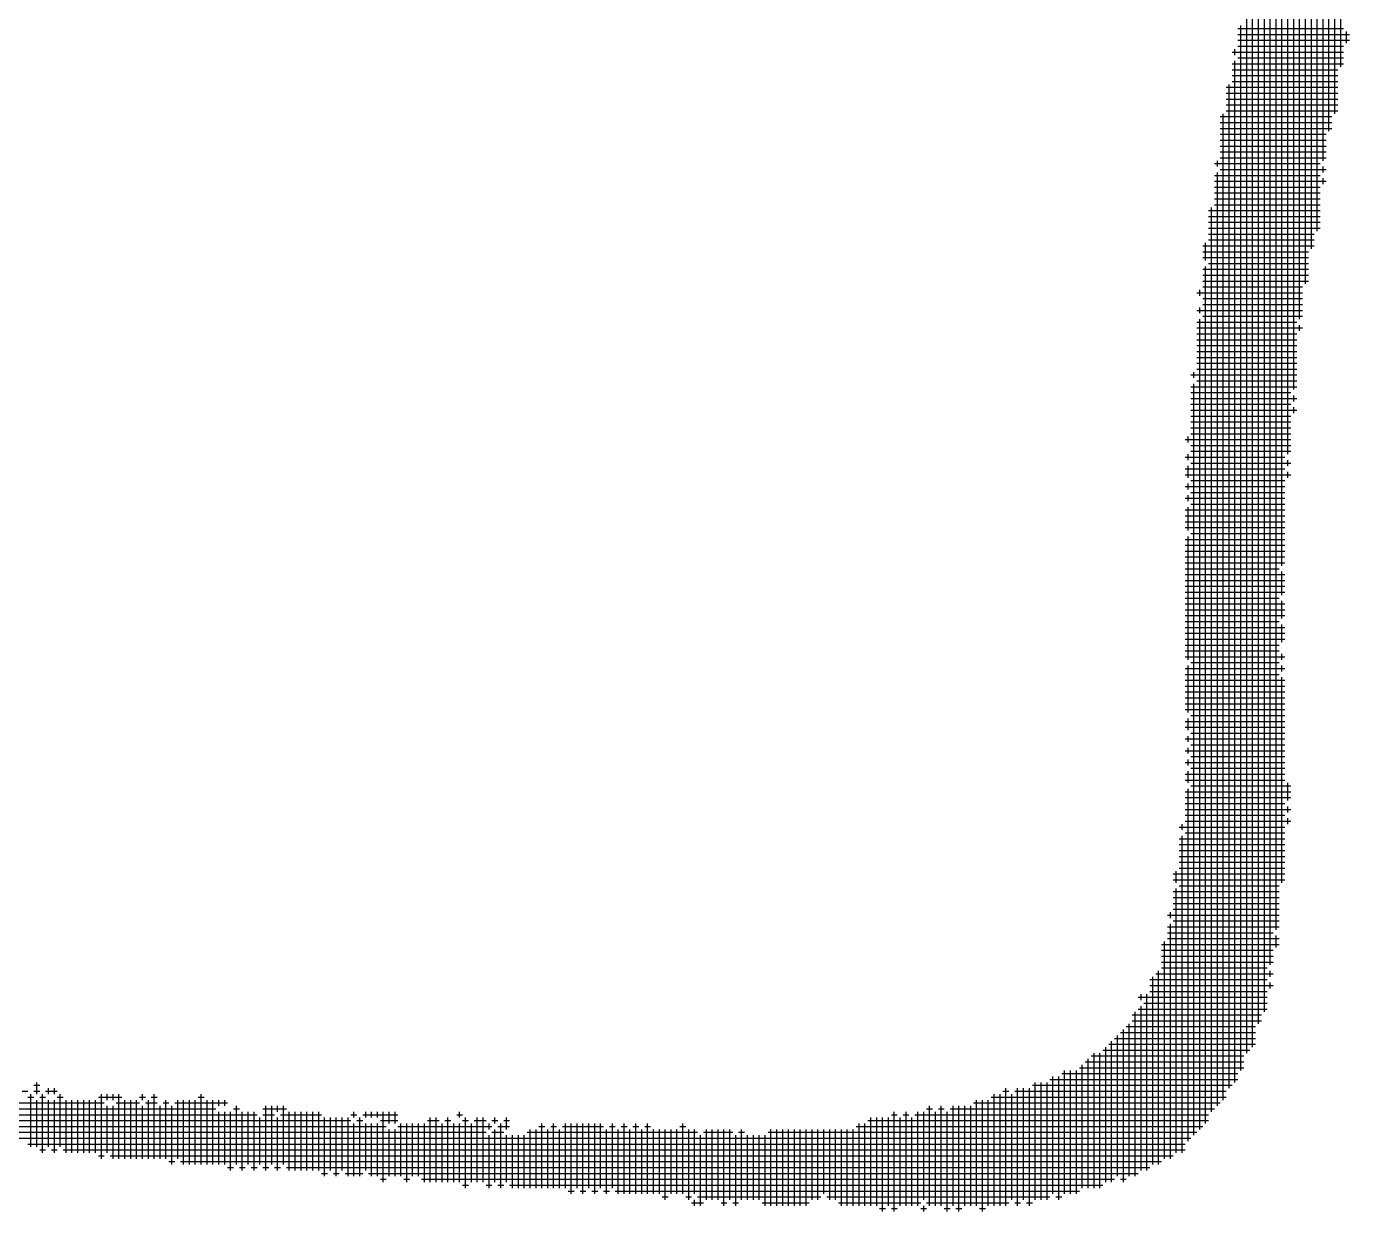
# Model space of a CAD drawing. Header units: feet. Extents: x 0 to 1079770, y 0 to 240000.
# Drawn here: x 957759 to 958611, y 12912 to 13675 of the extents above; entities that cross this region are included whole.
import ezdxf

# ---------------------------------------------------------------- set-up
doc = ezdxf.new("R2010")
doc.units = ezdxf.units.FT
doc.header["$LTSCALE"] = 2200
doc.header["$MEASUREMENT"] = 0
doc.layers.add('CX-MISC', color=2, linetype='CONTINUOUS')

msp = doc.modelspace()

# ---------------------------------------------------------------- linework, layer by layer
at = {"layer": 'CX-MISC'}
for p, q in [((958604.85, 13649.5, 9817.04), (958604.85, 14012.38, 9817.04)), ((958597.29, 13607.92, 9817.04), (958597.29, 13989.7, 9817.04)), ((958601.07, 13619.26, 9817.04), (958601.07, 13997.26, 9817.04)), ((958593.51, 13589.02, 9817.04), (958593.51, 13970.8, 9817.04)), ((958589.73, 13543.66, 9817.04), (958589.73, 13959.46, 9817.04)), ((958574.61, 13441.6, 9817.04), (958574.61, 13933, 9817.04)), ((958582.17, 13509.64, 9817.04), (958582.17, 13933, 9817.04)), ((958585.95, 13532.32, 9817.04), (958585.95, 13936.78, 9817.04)), ((958570.83, 13400.02, 9817.04), (958570.83, 13929.22, 9817.04)), ((958578.39, 13486.96, 9817.04), (958578.39, 13929.22, 9817.04)), ((958567.05, 13328.2, 9817.04), (958567.05, 13838.5, 9817.04)), ((958563.27, 13093.84, 9817.04), (958563.27, 13815.82, 9817.04)), ((958559.49, 13071.16, 9817.04), (958559.49, 13796.92, 9817.04)), ((958555.71, 13040.92, 9817.04), (958555.71, 13781.8, 9817.04)), ((958551.93, 13033.36, 9817.04), (958551.93, 13755.34, 9817.04)), ((958548.15, 13018.24, 9817.04), (958548.15, 13732.66, 9817.04)), ((958544.37, 13014.46, 9817.04), (958544.37, 13706.2, 9817.04)), ((958540.59, 13003.12, 9817.04), (958540.59, 13675.96, 9817.04)), ((958538.7, 13674.07, 9817.04), (958606.74, 13674.07, 9817.04)), ((958538.7, 13670.29, 9817.04), (958610.52, 13670.29, 9817.04)), ((958538.7, 13666.51, 9817.04), (958610.52, 13666.51, 9817.04)), ((958608.63, 13664.62, 9817.04), (958608.63, 13672.18, 9817.04)), ((958534.92, 13658.95, 9817.04), (958606.74, 13658.95, 9817.04)), ((958536.81, 13657.06, 9817.04), (958536.81, 13660.84, 9817.04)), ((958538.7, 13662.73, 9817.04), (958606.74, 13662.73, 9817.04)), ((958534.92, 13651.39, 9817.04), (958606.74, 13651.39, 9817.04)), ((958536.81, 12995.56, 9817.04), (958536.81, 13653.28, 9817.04)), ((958538.7, 13655.17, 9817.04), (958606.74, 13655.17, 9817.04)), ((958534.92, 13647.61, 9817.04), (958602.96, 13647.61, 9817.04)), ((958534.92, 13643.83, 9817.04), (958602.96, 13643.83, 9817.04)), ((958531.14, 13636.27, 9817.04), (958602.96, 13636.27, 9817.04)), ((958531.14, 13632.49, 9817.04), (958602.96, 13632.49, 9817.04)), ((958533.03, 12991.78, 9817.04), (958533.03, 13638.16, 9817.04)), ((958534.92, 13640.05, 9817.04), (958602.96, 13640.05, 9817.04)), ((958531.14, 13628.71, 9817.04), (958602.96, 13628.71, 9817.04)), ((958531.14, 13624.93, 9817.04), (958602.96, 13624.93, 9817.04)), ((958527.36, 13617.37, 9817.04), (958599.18, 13617.37, 9817.04)), ((958529.25, 12984.22, 9817.04), (958529.25, 13619.26, 9817.04)), ((958531.14, 13621.15, 9817.04), (958602.96, 13621.15, 9817.04)), ((958527.36, 13613.59, 9817.04), (958599.18, 13613.59, 9817.04)), ((958527.36, 13609.81, 9817.04), (958599.18, 13609.81, 9817.04)), ((958527.36, 13606.03, 9817.04), (958595.4, 13606.03, 9817.04)), ((958527.36, 13602.25, 9817.04), (958595.4, 13602.25, 9817.04)), ((958527.36, 13598.47, 9817.04), (958595.4, 13598.47, 9817.04)), ((958527.36, 13594.69, 9817.04), (958595.4, 13594.69, 9817.04)), ((958527.36, 13590.91, 9817.04), (958595.4, 13590.91, 9817.04)), ((958523.58, 13587.13, 9817.04), (958591.62, 13587.13, 9817.04)), ((958525.47, 13585.24, 9817.04), (958525.47, 13589.02, 9817.04)), ((958525.47, 12980.44, 9817.04), (958525.47, 13581.46, 9817.04)), ((958527.36, 13583.35, 9817.04), (958595.4, 13583.35, 9817.04)), ((958593.51, 13581.46, 9817.04), (958593.51, 13585.24, 9817.04)), ((958523.58, 13579.57, 9817.04), (958591.62, 13579.57, 9817.04)), ((958523.58, 13575.79, 9817.04), (958595.4, 13575.79, 9817.04)), ((958593.51, 13573.9, 9817.04), (958593.51, 13577.68, 9817.04)), ((958523.58, 13572.01, 9817.04), (958591.62, 13572.01, 9817.04)), ((958523.58, 13568.23, 9817.04), (958591.62, 13568.23, 9817.04)), ((958523.58, 13564.45, 9817.04), (958591.62, 13564.45, 9817.04)), ((958519.8, 13556.89, 9817.04), (958591.62, 13556.89, 9817.04)), ((958521.69, 12976.66, 9817.04), (958521.69, 13558.78, 9817.04)), ((958523.58, 13560.67, 9817.04), (958591.62, 13560.67, 9817.04)), ((958519.8, 13553.11, 9817.04), (958591.62, 13553.11, 9817.04)), ((958519.8, 13549.33, 9817.04), (958591.62, 13549.33, 9817.04)), ((958519.8, 13545.55, 9817.04), (958591.62, 13545.55, 9817.04)), ((958519.8, 13541.77, 9817.04), (958587.84, 13541.77, 9817.04)), ((958519.8, 13537.99, 9817.04), (958587.84, 13537.99, 9817.04)), ((958516.02, 13534.21, 9817.04), (958587.84, 13534.21, 9817.04)), ((958516.02, 13530.43, 9817.04), (958584.06, 13530.43, 9817.04)), ((958517.91, 13524.76, 9817.04), (958517.91, 13536.1, 9817.04)), ((958516.02, 13526.65, 9817.04), (958584.06, 13526.65, 9817.04)), ((958517.91, 12969.1, 9817.04), (958517.91, 13520.98, 9817.04)), ((958519.8, 13522.87, 9817.04), (958584.06, 13522.87, 9817.04)), ((958516.02, 13519.09, 9817.04), (958584.06, 13519.09, 9817.04)), ((958516.02, 13515.31, 9817.04), (958584.06, 13515.31, 9817.04)), ((958512.24, 13503.97, 9817.04), (958580.28, 13503.97, 9817.04)), ((958514.13, 13502.08, 9817.04), (958514.13, 13505.86, 9817.04)), ((958516.02, 13511.53, 9817.04), (958584.06, 13511.53, 9817.04)), ((958516.02, 13507.75, 9817.04), (958580.28, 13507.75, 9817.04)), ((958516.02, 13500.19, 9817.04), (958580.28, 13500.19, 9817.04)), ((958516.02, 13496.41, 9817.04), (958580.28, 13496.41, 9817.04)), ((958512.24, 13492.63, 9817.04), (958580.28, 13492.63, 9817.04)), ((958514.13, 13490.74, 9817.04), (958514.13, 13494.52, 9817.04)), ((958514.13, 12965.32, 9817.04), (958514.13, 13486.96, 9817.04)), ((958516.02, 13488.85, 9817.04), (958580.28, 13488.85, 9817.04)), ((958512.24, 13485.07, 9817.04), (958576.5, 13485.07, 9817.04)), ((958512.24, 13481.29, 9817.04), (958580.28, 13481.29, 9817.04)), ((958578.39, 13479.4, 9817.04), (958578.39, 13483.18, 9817.04)), ((958512.24, 13477.51, 9817.04), (958576.5, 13477.51, 9817.04)), ((958512.24, 13473.73, 9817.04), (958576.5, 13473.73, 9817.04)), ((958512.24, 13469.95, 9817.04), (958576.5, 13469.95, 9817.04)), ((958512.24, 13466.17, 9817.04), (958576.5, 13466.17, 9817.04)), ((958512.24, 13462.39, 9817.04), (958576.5, 13462.39, 9817.04)), ((958510.35, 13449.16, 9817.04), (958510.35, 13452.94, 9817.04)), ((958512.24, 13458.61, 9817.04), (958576.5, 13458.61, 9817.04)), ((958512.24, 13454.83, 9817.04), (958576.5, 13454.83, 9817.04)), ((958508.46, 13451.05, 9817.04), (958576.5, 13451.05, 9817.04)), ((958510.35, 12961.54, 9817.04), (958510.35, 13445.38, 9817.04)), ((958512.24, 13447.27, 9817.04), (958576.5, 13447.27, 9817.04)), ((958508.46, 13443.49, 9817.04), (958576.5, 13443.49, 9817.04)), ((958508.46, 13439.71, 9817.04), (958572.72, 13439.71, 9817.04)), ((958508.46, 13435.93, 9817.04), (958576.5, 13435.93, 9817.04)), ((958574.61, 13434.04, 9817.04), (958574.61, 13437.82, 9817.04)), ((958508.46, 13432.15, 9817.04), (958572.72, 13432.15, 9817.04)), ((958508.46, 13428.37, 9817.04), (958576.5, 13428.37, 9817.04)), ((958574.61, 13426.48, 9817.04), (958574.61, 13430.26, 9817.04)), ((958508.46, 13424.59, 9817.04), (958572.72, 13424.59, 9817.04)), ((958508.46, 13420.81, 9817.04), (958572.72, 13420.81, 9817.04)), ((958506.57, 13407.58, 9817.04), (958506.57, 13411.36, 9817.04)), ((958508.46, 13417.03, 9817.04), (958572.72, 13417.03, 9817.04)), ((958508.46, 13413.25, 9817.04), (958572.72, 13413.25, 9817.04)), ((958504.68, 13409.47, 9817.04), (958572.72, 13409.47, 9817.04)), ((958508.46, 13405.69, 9817.04), (958572.72, 13405.69, 9817.04)), ((958508.46, 13401.91, 9817.04), (958572.72, 13401.91, 9817.04)), ((958504.68, 13398.13, 9817.04), (958568.94, 13398.13, 9817.04)), ((958506.57, 13396.24, 9817.04), (958506.57, 13400.02, 9817.04)), ((958508.46, 13394.35, 9817.04), (958572.72, 13394.35, 9817.04)), ((958570.83, 13392.46, 9817.04), (958570.83, 13396.24, 9817.04)), ((958504.68, 13390.57, 9817.04), (958568.94, 13390.57, 9817.04)), ((958504.68, 13386.79, 9817.04), (958572.72, 13386.79, 9817.04)), ((958506.57, 13384.9, 9817.04), (958506.57, 13392.46, 9817.04)), ((958570.83, 13384.9, 9817.04), (958570.83, 13388.68, 9817.04)), ((958504.68, 13379.23, 9817.04), (958568.94, 13379.23, 9817.04)), ((958506.57, 13377.34, 9817.04), (958506.57, 13381.12, 9817.04)), ((958508.46, 13383.01, 9817.04), (958568.94, 13383.01, 9817.04)), ((958504.68, 13371.67, 9817.04), (958568.94, 13371.67, 9817.04)), ((958506.57, 13369.78, 9817.04), (958506.57, 13373.56, 9817.04)), ((958508.46, 13375.45, 9817.04), (958568.94, 13375.45, 9817.04)), ((958508.46, 13367.89, 9817.04), (958568.94, 13367.89, 9817.04)), ((958504.68, 13364.11, 9817.04), (958568.94, 13364.11, 9817.04)), ((958504.68, 13360.33, 9817.04), (958568.94, 13360.33, 9817.04)), ((958506.57, 13350.88, 9817.04), (958506.57, 13366, 9817.04)), ((958504.68, 13356.55, 9817.04), (958568.94, 13356.55, 9817.04)), ((958504.68, 13352.77, 9817.04), (958568.94, 13352.77, 9817.04)), ((958504.68, 13345.21, 9817.04), (958568.94, 13345.21, 9817.04)), ((958506.57, 13267.72, 9817.04), (958506.57, 13347.1, 9817.04)), ((958508.46, 13348.99, 9817.04), (958568.94, 13348.99, 9817.04)), ((958504.68, 13341.43, 9817.04), (958568.94, 13341.43, 9817.04)), ((958504.68, 13337.65, 9817.04), (958568.94, 13337.65, 9817.04)), ((958504.68, 13333.87, 9817.04), (958568.94, 13333.87, 9817.04)), ((958504.68, 13330.09, 9817.04), (958568.94, 13330.09, 9817.04)), ((958504.68, 13326.31, 9817.04), (958565.16, 13326.31, 9817.04)), ((958504.68, 13322.53, 9817.04), (958568.94, 13322.53, 9817.04)), ((958504.68, 13318.75, 9817.04), (958568.94, 13318.75, 9817.04)), ((958567.05, 13309.3, 9817.04), (958567.05, 13324.42, 9817.04)), ((958504.68, 13314.97, 9817.04), (958568.94, 13314.97, 9817.04)), ((958504.68, 13311.19, 9817.04), (958568.94, 13311.19, 9817.04)), ((958504.68, 13307.41, 9817.04), (958565.16, 13307.41, 9817.04)), ((958504.68, 13303.63, 9817.04), (958568.94, 13303.63, 9817.04)), ((958504.68, 13299.85, 9817.04), (958568.94, 13299.85, 9817.04)), ((958567.05, 13294.18, 9817.04), (958567.05, 13305.52, 9817.04)), ((958504.68, 13296.07, 9817.04), (958568.94, 13296.07, 9817.04)), ((958504.68, 13292.29, 9817.04), (958565.16, 13292.29, 9817.04)), ((958504.68, 13288.51, 9817.04), (958568.94, 13288.51, 9817.04)), ((958504.68, 13284.73, 9817.04), (958568.94, 13284.73, 9817.04)), ((958567.05, 13279.06, 9817.04), (958567.05, 13290.4, 9817.04)), ((958504.68, 13280.95, 9817.04), (958568.94, 13280.95, 9817.04)), ((958504.68, 13277.17, 9817.04), (958565.16, 13277.17, 9817.04)), ((958504.68, 13273.39, 9817.04), (958565.16, 13273.39, 9817.04)), ((958504.68, 13269.61, 9817.04), (958568.94, 13269.61, 9817.04)), ((958508.46, 13265.83, 9817.04), (958565.16, 13265.83, 9817.04)), ((958567.05, 13267.72, 9817.04), (958567.05, 13271.5, 9817.04)), ((958504.68, 13262.05, 9817.04), (958568.94, 13262.05, 9817.04)), ((958504.68, 13258.27, 9817.04), (958565.16, 13258.27, 9817.04)), ((958506.57, 13233.7, 9817.04), (958506.57, 13263.94, 9817.04)), ((958567.05, 13260.16, 9817.04), (958567.05, 13263.94, 9817.04)), ((958504.68, 13254.49, 9817.04), (958568.94, 13254.49, 9817.04)), ((958504.68, 13250.71, 9817.04), (958568.94, 13250.71, 9817.04)), ((958567.05, 13124.08, 9817.04), (958567.05, 13256.38, 9817.04)), ((958504.68, 13246.93, 9817.04), (958568.94, 13246.93, 9817.04)), ((958504.68, 13243.15, 9817.04), (958568.94, 13243.15, 9817.04)), ((958504.68, 13239.37, 9817.04), (958568.94, 13239.37, 9817.04)), ((958504.68, 13235.59, 9817.04), (958568.94, 13235.59, 9817.04)), ((958508.46, 13231.81, 9817.04), (958568.94, 13231.81, 9817.04)), ((958504.68, 13228.03, 9817.04), (958568.94, 13228.03, 9817.04)), ((958504.68, 13224.25, 9817.04), (958568.94, 13224.25, 9817.04)), ((958506.57, 13222.36, 9817.04), (958506.57, 13229.92, 9817.04)), ((958504.68, 13216.69, 9817.04), (958568.94, 13216.69, 9817.04)), ((958506.57, 13214.8, 9817.04), (958506.57, 13218.58, 9817.04)), ((958508.46, 13220.47, 9817.04), (958568.94, 13220.47, 9817.04)), ((958504.68, 13209.13, 9817.04), (958568.94, 13209.13, 9817.04)), ((958506.57, 13207.24, 9817.04), (958506.57, 13211.02, 9817.04)), ((958508.46, 13212.91, 9817.04), (958568.94, 13212.91, 9817.04)), ((958504.68, 13201.57, 9817.04), (958568.94, 13201.57, 9817.04)), ((958506.57, 13199.68, 9817.04), (958506.57, 13203.46, 9817.04)), ((958508.46, 13205.35, 9817.04), (958568.94, 13205.35, 9817.04)), ((958508.46, 13197.79, 9817.04), (958568.94, 13197.79, 9817.04)), ((958504.68, 13194.01, 9817.04), (958568.94, 13194.01, 9817.04)), ((958504.68, 13190.23, 9817.04), (958568.94, 13190.23, 9817.04)), ((958506.57, 13188.34, 9817.04), (958506.57, 13195.9, 9817.04)), ((958504.68, 13182.67, 9817.04), (958572.72, 13182.67, 9817.04)), ((958506.57, 12957.76, 9817.04), (958506.57, 13184.56, 9817.04)), ((958508.46, 13186.45, 9817.04), (958572.72, 13186.45, 9817.04)), ((958570.83, 13177, 9817.04), (958570.83, 13188.34, 9817.04)), ((958504.68, 13178.89, 9817.04), (958572.72, 13178.89, 9817.04)), ((958504.68, 13175.11, 9817.04), (958568.94, 13175.11, 9817.04)), ((958570.83, 13169.44, 9817.04), (958570.83, 13173.22, 9817.04)), ((958504.68, 13171.33, 9817.04), (958572.72, 13171.33, 9817.04)), ((958504.68, 13167.55, 9817.04), (958568.94, 13167.55, 9817.04)), ((958504.68, 13163.77, 9817.04), (958572.72, 13163.77, 9817.04)), ((958570.83, 13161.88, 9817.04), (958570.83, 13165.66, 9817.04)), ((958500.9, 13159.99, 9817.04), (958568.94, 13159.99, 9817.04)), ((958502.79, 13158.1, 9817.04), (958502.79, 13161.88, 9817.04)), ((958504.68, 13156.21, 9817.04), (958568.94, 13156.21, 9817.04)), ((958500.9, 13152.43, 9817.04), (958568.94, 13152.43, 9817.04)), ((958500.9, 13148.65, 9817.04), (958568.94, 13148.65, 9817.04)), ((958502.79, 12950.2, 9817.04), (958502.79, 13154.32, 9817.04)), ((958500.9, 13144.87, 9817.04), (958568.94, 13144.87, 9817.04)), ((958500.9, 13141.09, 9817.04), (958568.94, 13141.09, 9817.04)), ((958497.12, 13129.75, 9817.04), (958568.94, 13129.75, 9817.04)), ((958499.01, 13124.08, 9817.04), (958499.01, 13131.64, 9817.04)), ((958500.9, 13137.31, 9817.04), (958568.94, 13137.31, 9817.04)), ((958500.9, 13133.53, 9817.04), (958568.94, 13133.53, 9817.04)), ((958497.12, 13125.97, 9817.04), (958568.94, 13125.97, 9817.04)), ((958500.9, 13122.19, 9817.04), (958565.16, 13122.19, 9817.04)), ((958497.12, 13118.41, 9817.04), (958565.16, 13118.41, 9817.04)), ((958497.12, 13114.63, 9817.04), (958565.16, 13114.63, 9817.04)), ((958499.01, 12950.2, 9817.04), (958499.01, 13120.3, 9817.04)), ((958495.23, 13101.4, 9817.04), (958495.23, 13105.18, 9817.04)), ((958497.12, 13110.85, 9817.04), (958565.16, 13110.85, 9817.04)), ((958497.12, 13107.07, 9817.04), (958565.16, 13107.07, 9817.04)), ((958493.34, 13103.29, 9817.04), (958565.16, 13103.29, 9817.04)), ((958493.34, 13095.73, 9817.04), (958565.16, 13095.73, 9817.04)), ((958495.23, 12946.42, 9817.04), (958495.23, 13097.62, 9817.04)), ((958497.12, 13099.51, 9817.04), (958565.16, 13099.51, 9817.04)), ((958493.34, 13091.95, 9817.04), (958561.38, 13091.95, 9817.04)), ((958493.34, 13088.17, 9817.04), (958565.16, 13088.17, 9817.04)), ((958563.27, 13082.5, 9817.04), (958563.27, 13090.06, 9817.04)), ((958489.56, 13084.39, 9817.04), (958565.16, 13084.39, 9817.04)), ((958489.56, 13080.61, 9817.04), (958561.38, 13080.61, 9817.04)), ((958491.45, 12946.42, 9817.04), (958491.45, 13086.28, 9817.04)), ((958489.56, 13076.83, 9817.04), (958561.38, 13076.83, 9817.04)), ((958489.56, 13073.05, 9817.04), (958561.38, 13073.05, 9817.04)), ((958482, 13061.71, 9817.04), (958557.6, 13061.71, 9817.04)), ((958483.89, 12942.64, 9817.04), (958483.89, 13063.6, 9817.04)), ((958485.78, 13065.49, 9817.04), (958561.38, 13065.49, 9817.04)), ((958487.67, 12942.64, 9817.04), (958487.67, 13067.38, 9817.04)), ((958489.56, 13069.27, 9817.04), (958557.6, 13069.27, 9817.04)), ((958559.49, 13063.6, 9817.04), (958559.49, 13067.38, 9817.04)), ((958482, 13057.93, 9817.04), (958561.38, 13057.93, 9817.04)), ((958482, 13054.15, 9817.04), (958557.6, 13054.15, 9817.04)), ((958559.49, 13056.04, 9817.04), (958559.49, 13059.82, 9817.04)), ((958474.44, 13050.37, 9817.04), (958557.6, 13050.37, 9817.04)), ((958476.33, 13048.48, 9817.04), (958476.33, 13052.26, 9817.04)), ((958476.33, 12938.86, 9817.04), (958476.33, 13044.7, 9817.04)), ((958478.22, 13046.59, 9817.04), (958557.6, 13046.59, 9817.04)), ((958480.11, 12938.86, 9817.04), (958480.11, 13052.26, 9817.04)), ((958470.66, 13039.03, 9817.04), (958553.82, 13039.03, 9817.04)), ((958472.55, 12935.08, 9817.04), (958472.55, 13040.92, 9817.04)), ((958474.44, 13042.81, 9817.04), (958557.6, 13042.81, 9817.04)), ((958463.1, 13027.69, 9817.04), (958550.04, 13027.69, 9817.04)), ((958464.99, 12931.3, 9817.04), (958464.99, 13029.58, 9817.04)), ((958466.88, 13031.47, 9817.04), (958550.04, 13031.47, 9817.04)), ((958468.77, 12935.08, 9817.04), (958468.77, 13033.36, 9817.04)), ((958470.66, 13035.25, 9817.04), (958553.82, 13035.25, 9817.04)), ((958455.54, 13020.13, 9817.04), (958550.04, 13020.13, 9817.04)), ((958457.43, 12931.3, 9817.04), (958457.43, 13022.02, 9817.04)), ((958459.32, 13023.91, 9817.04), (958550.04, 13023.91, 9817.04)), ((958461.21, 12935.08, 9817.04), (958461.21, 13025.8, 9817.04)), ((958442.31, 12927.52, 9817.04), (958442.31, 13010.68, 9817.04)), ((958444.2, 13012.57, 9817.04), (958542.48, 13012.57, 9817.04)), ((958446.09, 12927.52, 9817.04), (958446.09, 13014.46, 9817.04)), ((958449.87, 12927.52, 9817.04), (958449.87, 13014.46, 9817.04)), ((958451.76, 13016.35, 9817.04), (958546.26, 13016.35, 9817.04)), ((958453.65, 12931.3, 9817.04), (958453.65, 13018.24, 9817.04)), ((958427.19, 12923.74, 9817.04), (958427.19, 13003.12, 9817.04)), ((958430.97, 12923.74, 9817.04), (958430.97, 13003.12, 9817.04)), ((958434.75, 12923.74, 9817.04), (958434.75, 13003.12, 9817.04)), ((958436.64, 13005.01, 9817.04), (958542.48, 13005.01, 9817.04)), ((958438.53, 12927.52, 9817.04), (958438.53, 13006.9, 9817.04)), ((958440.42, 13008.79, 9817.04), (958542.48, 13008.79, 9817.04)), ((957763.8, 12993.67, 9817.04), (957767.58, 12993.67, 9817.04)), ((957765.69, 12988, 9817.04), (957765.69, 12995.56, 9817.04)), ((958406.4, 12993.67, 9817.04), (958534.92, 12993.67, 9817.04)), ((958408.29, 12919.96, 9817.04), (958408.29, 12995.56, 9817.04)), ((958412.07, 12919.96, 9817.04), (958412.07, 12995.56, 9817.04)), ((958415.85, 12919.96, 9817.04), (958415.85, 12995.56, 9817.04)), ((958417.74, 12997.45, 9817.04), (958538.7, 12997.45, 9817.04)), ((958419.63, 12923.74, 9817.04), (958419.63, 12999.34, 9817.04)), ((958423.41, 12919.96, 9817.04), (958423.41, 12999.34, 9817.04)), ((958425.3, 13001.23, 9817.04), (958538.7, 13001.23, 9817.04)), ((957756.24, 12989.89, 9817.04), (957760.02, 12989.89, 9817.04)), ((957760.02, 12986.11, 9817.04), (957763.8, 12986.11, 9817.04)), ((957761.91, 12953.98, 9817.04), (957761.91, 12988, 9817.04)), ((957763.8, 12989.89, 9817.04), (957767.58, 12989.89, 9817.04)), ((957767.58, 12986.11, 9817.04), (957771.36, 12986.11, 9817.04)), ((957769.47, 12950.2, 9817.04), (957769.47, 12988, 9817.04)), ((957771.36, 12989.89, 9817.04), (957778.92, 12989.89, 9817.04)), ((957773.25, 12988, 9817.04), (957773.25, 12991.78, 9817.04)), ((957777.03, 12988, 9817.04), (957777.03, 12991.78, 9817.04)), ((957778.92, 12986.11, 9817.04), (957782.7, 12986.11, 9817.04)), ((957780.81, 12953.98, 9817.04), (957780.81, 12988, 9817.04)), ((957805.38, 12986.11, 9817.04), (957820.5, 12986.11, 9817.04)), ((957807.27, 12946.42, 9817.04), (957807.27, 12988, 9817.04)), ((957811.05, 12984.22, 9817.04), (957811.05, 12988, 9817.04)), ((957814.83, 12984.22, 9817.04), (957814.83, 12988, 9817.04)), ((957818.61, 12946.42, 9817.04), (957818.61, 12988, 9817.04)), ((957831.84, 12986.11, 9817.04), (957835.62, 12986.11, 9817.04)), ((957833.73, 12984.22, 9817.04), (957833.73, 12988, 9817.04)), ((957839.4, 12986.11, 9817.04), (957843.18, 12986.11, 9817.04)), ((957841.29, 12946.42, 9817.04), (957841.29, 12988, 9817.04)), ((957869.64, 12986.11, 9817.04), (957873.42, 12986.11, 9817.04)), ((957871.53, 12942.64, 9817.04), (957871.53, 12988, 9817.04)), ((958379.94, 12986.11, 9817.04), (958531.14, 12986.11, 9817.04)), ((958381.83, 12916.18, 9817.04), (958381.83, 12988, 9817.04)), ((958385.61, 12916.18, 9817.04), (958385.61, 12988, 9817.04)), ((958387.5, 12989.89, 9817.04), (958391.28, 12989.89, 9817.04)), ((958389.39, 12916.18, 9817.04), (958389.39, 12991.78, 9817.04)), ((958393.17, 12919.96, 9817.04), (958393.17, 12988, 9817.04)), ((958395.06, 12989.89, 9817.04), (958531.14, 12989.89, 9817.04)), ((958396.95, 12916.18, 9817.04), (958396.95, 12991.78, 9817.04)), ((958400.73, 12919.96, 9817.04), (958400.73, 12991.78, 9817.04)), ((958404.51, 12916.18, 9817.04), (958404.51, 12991.78, 9817.04)), ((957495.42, 12982.33, 9817.04), (957809.16, 12982.33, 9817.04)), ((957563.46, 12978.55, 9817.04), (957880.98, 12978.55, 9817.04)), ((957765.69, 12953.98, 9817.04), (957765.69, 12984.22, 9817.04)), ((957773.25, 12953.98, 9817.04), (957773.25, 12984.22, 9817.04)), ((957777.03, 12950.2, 9817.04), (957777.03, 12984.22, 9817.04)), ((957784.59, 12950.2, 9817.04), (957784.59, 12984.22, 9817.04)), ((957788.37, 12950.2, 9817.04), (957788.37, 12984.22, 9817.04)), ((957792.15, 12950.2, 9817.04), (957792.15, 12984.22, 9817.04)), ((957795.93, 12950.2, 9817.04), (957795.93, 12984.22, 9817.04)), ((957799.71, 12950.2, 9817.04), (957799.71, 12984.22, 9817.04)), ((957803.49, 12950.2, 9817.04), (957803.49, 12984.22, 9817.04)), ((957811.05, 12950.2, 9817.04), (957811.05, 12980.44, 9817.04)), ((957814.83, 12946.42, 9817.04), (957814.83, 12980.44, 9817.04)), ((957816.72, 12982.33, 9817.04), (957831.84, 12982.33, 9817.04)), ((957822.39, 12946.42, 9817.04), (957822.39, 12984.22, 9817.04)), ((957826.17, 12946.42, 9817.04), (957826.17, 12984.22, 9817.04)), ((957829.95, 12946.42, 9817.04), (957829.95, 12984.22, 9817.04)), ((957833.73, 12946.42, 9817.04), (957833.73, 12980.44, 9817.04)), ((957835.62, 12982.33, 9817.04), (957843.18, 12982.33, 9817.04)), ((957837.51, 12946.42, 9817.04), (957837.51, 12984.22, 9817.04)), ((957845.07, 12946.42, 9817.04), (957845.07, 12980.44, 9817.04)), ((957846.96, 12982.33, 9817.04), (957850.74, 12982.33, 9817.04)), ((957848.85, 12946.42, 9817.04), (957848.85, 12984.22, 9817.04)), ((957852.63, 12942.64, 9817.04), (957852.63, 12980.44, 9817.04)), ((957854.52, 12982.33, 9817.04), (957888.54, 12982.33, 9817.04)), ((957856.41, 12946.42, 9817.04), (957856.41, 12984.22, 9817.04)), ((957860.19, 12942.64, 9817.04), (957860.19, 12984.22, 9817.04)), ((957863.97, 12942.64, 9817.04), (957863.97, 12984.22, 9817.04)), ((957867.75, 12942.64, 9817.04), (957867.75, 12984.22, 9817.04)), ((957875.31, 12942.64, 9817.04), (957875.31, 12984.22, 9817.04)), ((957879.09, 12942.64, 9817.04), (957879.09, 12984.22, 9817.04)), ((957882.87, 12980.44, 9817.04), (957882.87, 12984.22, 9817.04)), ((957882.87, 12942.64, 9817.04), (957882.87, 12976.66, 9817.04)), ((957886.65, 12980.44, 9817.04), (957886.65, 12984.22, 9817.04)), ((957886.65, 12942.64, 9817.04), (957886.65, 12976.66, 9817.04)), ((957890.43, 12938.86, 9817.04), (957890.43, 12976.66, 9817.04)), ((957892.32, 12978.55, 9817.04), (957896.1, 12978.55, 9817.04)), ((957894.21, 12942.64, 9817.04), (957894.21, 12980.44, 9817.04)), ((957897.99, 12938.86, 9817.04), (957897.99, 12976.66, 9817.04)), ((957901.77, 12942.64, 9817.04), (957901.77, 12976.66, 9817.04)), ((957905.55, 12938.86, 9817.04), (957905.55, 12976.66, 9817.04)), ((957911.22, 12978.55, 9817.04), (957926.34, 12978.55, 9817.04)), ((957913.11, 12938.86, 9817.04), (957913.11, 12980.44, 9817.04)), ((957916.89, 12942.64, 9817.04), (957916.89, 12980.44, 9817.04)), ((957920.67, 12976.66, 9817.04), (957920.67, 12980.44, 9817.04)), ((957924.45, 12942.64, 9817.04), (957924.45, 12980.44, 9817.04)), ((957928.23, 12938.86, 9817.04), (957928.23, 12976.66, 9817.04)), ((957932.01, 12938.86, 9817.04), (957932.01, 12976.66, 9817.04)), ((957935.79, 12938.86, 9817.04), (957935.79, 12976.66, 9817.04)), ((957939.57, 12938.86, 9817.04), (957939.57, 12976.66, 9817.04)), ((957943.35, 12938.86, 9817.04), (957943.35, 12976.66, 9817.04)), ((957947.13, 12938.86, 9817.04), (957947.13, 12976.66, 9817.04)), ((957969.81, 12972.88, 9817.04), (957969.81, 12976.66, 9817.04)), ((957977.37, 12972.88, 9817.04), (957977.37, 12976.66, 9817.04)), ((957981.15, 12972.88, 9817.04), (957981.15, 12976.66, 9817.04)), ((957984.93, 12972.88, 9817.04), (957984.93, 12976.66, 9817.04)), ((957988.71, 12931.3, 9817.04), (957988.71, 12976.66, 9817.04)), ((957992.49, 12969.1, 9817.04), (957992.49, 12976.66, 9817.04)), ((957996.27, 12969.1, 9817.04), (957996.27, 12976.66, 9817.04)), ((958037.85, 12972.88, 9817.04), (958037.85, 12976.66, 9817.04)), ((958317.57, 12912.4, 9817.04), (958317.57, 12976.66, 9817.04)), ((958325.13, 12916.18, 9817.04), (958325.13, 12976.66, 9817.04)), ((958332.69, 12916.18, 9817.04), (958332.69, 12976.66, 9817.04)), ((958336.47, 12919.96, 9817.04), (958336.47, 12976.66, 9817.04)), ((958338.36, 12978.55, 9817.04), (958342.14, 12978.55, 9817.04)), ((958340.25, 12916.18, 9817.04), (958340.25, 12980.44, 9817.04)), ((958344.03, 12916.18, 9817.04), (958344.03, 12976.66, 9817.04)), ((958345.92, 12978.55, 9817.04), (958349.7, 12978.55, 9817.04)), ((958347.81, 12916.18, 9817.04), (958347.81, 12980.44, 9817.04)), ((958351.59, 12912.4, 9817.04), (958351.59, 12976.66, 9817.04)), ((958353.48, 12978.55, 9817.04), (958523.58, 12978.55, 9817.04)), ((958355.37, 12916.18, 9817.04), (958355.37, 12980.44, 9817.04)), ((958359.15, 12912.4, 9817.04), (958359.15, 12980.44, 9817.04)), ((958362.93, 12916.18, 9817.04), (958362.93, 12980.44, 9817.04)), ((958366.71, 12916.18, 9817.04), (958366.71, 12980.44, 9817.04)), ((958368.6, 12982.33, 9817.04), (958527.36, 12982.33, 9817.04)), ((958370.49, 12916.18, 9817.04), (958370.49, 12984.22, 9817.04)), ((958374.27, 12912.4, 9817.04), (958374.27, 12984.22, 9817.04)), ((958378.05, 12916.18, 9817.04), (958378.05, 12984.22, 9817.04)), ((957563.46, 12974.77, 9817.04), (957907.44, 12974.77, 9817.04)), ((957631.5, 12970.99, 9817.04), (957967.92, 12970.99, 9817.04)), ((957909.33, 12942.64, 9817.04), (957909.33, 12972.88, 9817.04)), ((957911.22, 12974.77, 9817.04), (957918.78, 12974.77, 9817.04)), ((957920.67, 12938.86, 9817.04), (957920.67, 12972.88, 9817.04)), ((957922.56, 12974.77, 9817.04), (957949.02, 12974.77, 9817.04)), ((957950.91, 12935.08, 9817.04), (957950.91, 12972.88, 9817.04)), ((957954.69, 12938.86, 9817.04), (957954.69, 12972.88, 9817.04)), ((957958.47, 12935.08, 9817.04), (957958.47, 12972.88, 9817.04)), ((957962.25, 12938.86, 9817.04), (957962.25, 12972.88, 9817.04)), ((957966.03, 12935.08, 9817.04), (957966.03, 12972.88, 9817.04)), ((957967.92, 12974.77, 9817.04), (957971.7, 12974.77, 9817.04)), ((957969.81, 12935.08, 9817.04), (957969.81, 12969.1, 9817.04)), ((957971.7, 12970.99, 9817.04), (957975.48, 12970.99, 9817.04)), ((957973.59, 12935.08, 9817.04), (957973.59, 12972.88, 9817.04)), ((957975.48, 12974.77, 9817.04), (957998.16, 12974.77, 9817.04)), ((957977.37, 12938.86, 9817.04), (957977.37, 12969.1, 9817.04)), ((957981.15, 12935.08, 9817.04), (957981.15, 12969.1, 9817.04)), ((957984.93, 12935.08, 9817.04), (957984.93, 12969.1, 9817.04)), ((957986.82, 12970.99, 9817.04), (957998.16, 12970.99, 9817.04)), ((958000.05, 12935.08, 9817.04), (958000.05, 12969.1, 9817.04)), ((958003.83, 12931.3, 9817.04), (958003.83, 12969.1, 9817.04)), ((958007.61, 12935.08, 9817.04), (958007.61, 12969.1, 9817.04)), ((958011.39, 12935.08, 9817.04), (958011.39, 12969.1, 9817.04)), ((958015.17, 12931.3, 9817.04), (958015.17, 12969.1, 9817.04)), ((958017.06, 12970.99, 9817.04), (958024.62, 12970.99, 9817.04)), ((958018.95, 12931.3, 9817.04), (958018.95, 12972.88, 9817.04)), ((958022.73, 12931.3, 9817.04), (958022.73, 12972.88, 9817.04)), ((958026.51, 12931.3, 9817.04), (958026.51, 12969.1, 9817.04)), ((958028.4, 12970.99, 9817.04), (958032.18, 12970.99, 9817.04)), ((958030.29, 12931.3, 9817.04), (958030.29, 12972.88, 9817.04)), ((958034.07, 12931.3, 9817.04), (958034.07, 12969.1, 9817.04)), ((958035.96, 12974.77, 9817.04), (958039.74, 12974.77, 9817.04)), ((958037.85, 12931.3, 9817.04), (958037.85, 12969.1, 9817.04)), ((958039.74, 12970.99, 9817.04), (958043.52, 12970.99, 9817.04)), ((958041.63, 12927.52, 9817.04), (958041.63, 12972.88, 9817.04)), ((958045.41, 12931.3, 9817.04), (958045.41, 12969.1, 9817.04)), ((958047.3, 12970.99, 9817.04), (958054.86, 12970.99, 9817.04)), ((958049.19, 12931.3, 9817.04), (958049.19, 12972.88, 9817.04)), ((958052.97, 12931.3, 9817.04), (958052.97, 12972.88, 9817.04)), ((958056.75, 12965.32, 9817.04), (958056.75, 12969.1, 9817.04)), ((958058.64, 12970.99, 9817.04), (958062.42, 12970.99, 9817.04)), ((958060.53, 12969.1, 9817.04), (958060.53, 12972.88, 9817.04)), ((958064.31, 12927.52, 9817.04), (958064.31, 12969.1, 9817.04)), ((958066.2, 12970.99, 9817.04), (958069.98, 12970.99, 9817.04)), ((958068.09, 12965.32, 9817.04), (958068.09, 12972.88, 9817.04)), ((958090.77, 12927.52, 9817.04), (958090.77, 12969.1, 9817.04)), ((958098.33, 12927.52, 9817.04), (958098.33, 12969.1, 9817.04)), ((958105.89, 12927.52, 9817.04), (958105.89, 12969.1, 9817.04)), ((958109.67, 12923.74, 9817.04), (958109.67, 12969.1, 9817.04)), ((958113.45, 12927.52, 9817.04), (958113.45, 12969.1, 9817.04)), ((958117.23, 12923.74, 9817.04), (958117.23, 12969.1, 9817.04)), ((958121.01, 12927.52, 9817.04), (958121.01, 12969.1, 9817.04)), ((958124.79, 12923.74, 9817.04), (958124.79, 12969.1, 9817.04)), ((958128.57, 12927.52, 9817.04), (958128.57, 12969.1, 9817.04)), ((958136.13, 12927.52, 9817.04), (958136.13, 12969.1, 9817.04)), ((958143.69, 12923.74, 9817.04), (958143.69, 12969.1, 9817.04)), ((958151.25, 12923.74, 9817.04), (958151.25, 12969.1, 9817.04)), ((958158.81, 12923.74, 9817.04), (958158.81, 12969.1, 9817.04)), ((958181.49, 12923.74, 9817.04), (958181.49, 12969.1, 9817.04)), ((958294.89, 12916.18, 9817.04), (958294.89, 12969.1, 9817.04)), ((958298.67, 12916.18, 9817.04), (958298.67, 12969.1, 9817.04)), ((958300.56, 12970.99, 9817.04), (958519.8, 12970.99, 9817.04)), ((958302.45, 12916.18, 9817.04), (958302.45, 12972.88, 9817.04)), ((958306.23, 12916.18, 9817.04), (958306.23, 12972.88, 9817.04)), ((958310.01, 12912.4, 9817.04), (958310.01, 12972.88, 9817.04)), ((958313.79, 12916.18, 9817.04), (958313.79, 12972.88, 9817.04)), ((958315.68, 12974.77, 9817.04), (958319.46, 12974.77, 9817.04)), ((958321.35, 12916.18, 9817.04), (958321.35, 12972.88, 9817.04)), ((958323.24, 12974.77, 9817.04), (958327.02, 12974.77, 9817.04)), ((958328.91, 12916.18, 9817.04), (958328.91, 12972.88, 9817.04)), ((958330.8, 12974.77, 9817.04), (958519.8, 12974.77, 9817.04)), ((957608.82, 12967.21, 9817.04), (957990.6, 12967.21, 9817.04)), ((957669.3, 12963.43, 9817.04), (958054.86, 12963.43, 9817.04)), ((957691.98, 12959.65, 9817.04), (958508.46, 12959.65, 9817.04)), ((957992.49, 12935.08, 9817.04), (957992.49, 12965.32, 9817.04)), ((957996.27, 12935.08, 9817.04), (957996.27, 12965.32, 9817.04)), ((957998.16, 12967.21, 9817.04), (958058.64, 12967.21, 9817.04)), ((958056.75, 12927.52, 9817.04), (958056.75, 12961.54, 9817.04)), ((958058.64, 12963.43, 9817.04), (958066.2, 12963.43, 9817.04)), ((958060.53, 12931.3, 9817.04), (958060.53, 12965.32, 9817.04)), ((958062.42, 12967.21, 9817.04), (958069.98, 12967.21, 9817.04)), ((958068.09, 12931.3, 9817.04), (958068.09, 12961.54, 9817.04)), ((958071.87, 12927.52, 9817.04), (958071.87, 12961.54, 9817.04)), ((958075.65, 12927.52, 9817.04), (958075.65, 12961.54, 9817.04)), ((958079.43, 12927.52, 9817.04), (958079.43, 12961.54, 9817.04)), ((958081.32, 12963.43, 9817.04), (958190.94, 12963.43, 9817.04)), ((958083.21, 12927.52, 9817.04), (958083.21, 12965.32, 9817.04)), ((958086.99, 12927.52, 9817.04), (958086.99, 12965.32, 9817.04)), ((958088.88, 12967.21, 9817.04), (958092.66, 12967.21, 9817.04)), ((958094.55, 12927.52, 9817.04), (958094.55, 12965.32, 9817.04)), ((958096.44, 12967.21, 9817.04), (958100.22, 12967.21, 9817.04)), ((958102.11, 12927.52, 9817.04), (958102.11, 12965.32, 9817.04)), ((958104, 12967.21, 9817.04), (958130.46, 12967.21, 9817.04)), ((958132.35, 12923.74, 9817.04), (958132.35, 12965.32, 9817.04)), ((958134.24, 12967.21, 9817.04), (958138.02, 12967.21, 9817.04)), ((958139.91, 12923.74, 9817.04), (958139.91, 12965.32, 9817.04)), ((958141.8, 12967.21, 9817.04), (958145.58, 12967.21, 9817.04)), ((958147.47, 12923.74, 9817.04), (958147.47, 12965.32, 9817.04)), ((958149.36, 12967.21, 9817.04), (958153.14, 12967.21, 9817.04)), ((958155.03, 12923.74, 9817.04), (958155.03, 12965.32, 9817.04)), ((958156.92, 12967.21, 9817.04), (958160.7, 12967.21, 9817.04)), ((958162.59, 12923.74, 9817.04), (958162.59, 12965.32, 9817.04)), ((958166.37, 12923.74, 9817.04), (958166.37, 12965.32, 9817.04)), ((958170.15, 12919.96, 9817.04), (958170.15, 12965.32, 9817.04)), ((958173.93, 12923.74, 9817.04), (958173.93, 12965.32, 9817.04)), ((958177.71, 12923.74, 9817.04), (958177.71, 12965.32, 9817.04)), ((958179.6, 12967.21, 9817.04), (958183.38, 12967.21, 9817.04)), ((958185.27, 12919.96, 9817.04), (958185.27, 12965.32, 9817.04)), ((958189.05, 12923.74, 9817.04), (958189.05, 12965.32, 9817.04)), ((958192.83, 12916.18, 9817.04), (958192.83, 12961.54, 9817.04)), ((958194.72, 12963.43, 9817.04), (958213.62, 12963.43, 9817.04)), ((958196.61, 12919.96, 9817.04), (958196.61, 12965.32, 9817.04)), ((958200.39, 12919.96, 9817.04), (958200.39, 12965.32, 9817.04)), ((958204.17, 12919.96, 9817.04), (958204.17, 12965.32, 9817.04)), ((958207.95, 12916.18, 9817.04), (958207.95, 12965.32, 9817.04)), ((958211.73, 12919.96, 9817.04), (958211.73, 12965.32, 9817.04)), ((958215.51, 12916.18, 9817.04), (958215.51, 12961.54, 9817.04)), ((958217.4, 12963.43, 9817.04), (958221.18, 12963.43, 9817.04)), ((958219.29, 12919.96, 9817.04), (958219.29, 12965.32, 9817.04)), ((958223.07, 12919.96, 9817.04), (958223.07, 12961.54, 9817.04)), ((958226.85, 12919.96, 9817.04), (958226.85, 12961.54, 9817.04)), ((958230.63, 12919.96, 9817.04), (958230.63, 12961.54, 9817.04)), ((958234.41, 12916.18, 9817.04), (958234.41, 12961.54, 9817.04)), ((958236.3, 12963.43, 9817.04), (958512.24, 12963.43, 9817.04)), ((958238.19, 12916.18, 9817.04), (958238.19, 12965.32, 9817.04)), ((958241.97, 12916.18, 9817.04), (958241.97, 12965.32, 9817.04)), ((958245.75, 12916.18, 9817.04), (958245.75, 12965.32, 9817.04)), ((958249.53, 12916.18, 9817.04), (958249.53, 12965.32, 9817.04)), ((958253.31, 12916.18, 9817.04), (958253.31, 12965.32, 9817.04)), ((958257.09, 12916.18, 9817.04), (958257.09, 12965.32, 9817.04)), ((958260.87, 12916.18, 9817.04), (958260.87, 12965.32, 9817.04)), ((958264.65, 12919.96, 9817.04), (958264.65, 12965.32, 9817.04)), ((958268.43, 12919.96, 9817.04), (958268.43, 12965.32, 9817.04)), ((958272.21, 12923.74, 9817.04), (958272.21, 12965.32, 9817.04)), ((958275.99, 12919.96, 9817.04), (958275.99, 12965.32, 9817.04)), ((958279.77, 12919.96, 9817.04), (958279.77, 12965.32, 9817.04)), ((958283.55, 12916.18, 9817.04), (958283.55, 12965.32, 9817.04)), ((958287.33, 12916.18, 9817.04), (958287.33, 12965.32, 9817.04)), ((958291.11, 12916.18, 9817.04), (958291.11, 12965.32, 9817.04)), ((958293, 12967.21, 9817.04), (958516.02, 12967.21, 9817.04)), ((957760.02, 12955.87, 9817.04), (958504.68, 12955.87, 9817.04)), ((957767.58, 12952.09, 9817.04), (957771.36, 12952.09, 9817.04)), ((957775.14, 12952.09, 9817.04), (957778.92, 12952.09, 9817.04)), ((957782.7, 12952.09, 9817.04), (958504.68, 12952.09, 9817.04)), ((957805.38, 12948.31, 9817.04), (957809.16, 12948.31, 9817.04)), ((957812.94, 12948.31, 9817.04), (958497.12, 12948.31, 9817.04)), ((957850.74, 12944.53, 9817.04), (957854.52, 12944.53, 9817.04)), ((957858.3, 12944.53, 9817.04), (958489.56, 12944.53, 9817.04)), ((957888.54, 12940.75, 9817.04), (957892.32, 12940.75, 9817.04)), ((957896.1, 12940.75, 9817.04), (957899.88, 12940.75, 9817.04)), ((957903.66, 12940.75, 9817.04), (957907.44, 12940.75, 9817.04)), ((957911.22, 12940.75, 9817.04), (957915, 12940.75, 9817.04)), ((957918.78, 12940.75, 9817.04), (957922.56, 12940.75, 9817.04)), ((957926.34, 12940.75, 9817.04), (958482, 12940.75, 9817.04)), ((957949.02, 12936.97, 9817.04), (957952.8, 12936.97, 9817.04)), ((957956.58, 12936.97, 9817.04), (957960.36, 12936.97, 9817.04)), ((957964.14, 12936.97, 9817.04), (957975.48, 12936.97, 9817.04)), ((957979.26, 12936.97, 9817.04), (958474.44, 12936.97, 9817.04)), ((957986.82, 12933.19, 9817.04), (957990.6, 12933.19, 9817.04)), ((958001.94, 12933.19, 9817.04), (958005.72, 12933.19, 9817.04)), ((958013.28, 12933.19, 9817.04), (958459.32, 12933.19, 9817.04)), ((958039.74, 12929.41, 9817.04), (958043.52, 12929.41, 9817.04)), ((958054.86, 12929.41, 9817.04), (958058.64, 12929.41, 9817.04)), ((958062.42, 12929.41, 9817.04), (958066.2, 12929.41, 9817.04)), ((958069.98, 12929.41, 9817.04), (958451.76, 12929.41, 9817.04)), ((958107.78, 12925.63, 9817.04), (958111.56, 12925.63, 9817.04)), ((958115.34, 12925.63, 9817.04), (958119.12, 12925.63, 9817.04)), ((958122.9, 12925.63, 9817.04), (958126.68, 12925.63, 9817.04)), ((958130.46, 12925.63, 9817.04), (958134.24, 12925.63, 9817.04)), ((958138.02, 12925.63, 9817.04), (958436.64, 12925.63, 9817.04)), ((958463.1, 12933.19, 9817.04), (958466.88, 12933.19, 9817.04)), ((958168.26, 12921.85, 9817.04), (958172.04, 12921.85, 9817.04)), ((958183.38, 12921.85, 9817.04), (958187.16, 12921.85, 9817.04)), ((958187.16, 12918.07, 9817.04), (958194.72, 12918.07, 9817.04)), ((958189.05, 12916.18, 9817.04), (958189.05, 12919.96, 9817.04)), ((958190.94, 12921.85, 9817.04), (958270.32, 12921.85, 9817.04)), ((958206.06, 12918.07, 9817.04), (958209.84, 12918.07, 9817.04)), ((958213.62, 12918.07, 9817.04), (958217.4, 12918.07, 9817.04)), ((958232.52, 12918.07, 9817.04), (958262.76, 12918.07, 9817.04)), ((958274.1, 12921.85, 9817.04), (958417.74, 12921.85, 9817.04)), ((958281.66, 12918.07, 9817.04), (958334.58, 12918.07, 9817.04)), ((958338.36, 12918.07, 9817.04), (958391.28, 12918.07, 9817.04)), ((958395.06, 12918.07, 9817.04), (958398.84, 12918.07, 9817.04)), ((958402.62, 12918.07, 9817.04), (958406.4, 12918.07, 9817.04)), ((958421.52, 12921.85, 9817.04), (958425.3, 12921.85, 9817.04)), ((958308.12, 12914.29, 9817.04), (958311.9, 12914.29, 9817.04)), ((958315.68, 12914.29, 9817.04), (958319.46, 12914.29, 9817.04)), ((958334.58, 12914.29, 9817.04), (958338.36, 12914.29, 9817.04)), ((958336.47, 12912.4, 9817.04), (958336.47, 12916.18, 9817.04)), ((958349.7, 12914.29, 9817.04), (958353.48, 12914.29, 9817.04)), ((958357.26, 12914.29, 9817.04), (958361.04, 12914.29, 9817.04)), ((958372.38, 12914.29, 9817.04), (958376.16, 12914.29, 9817.04))]:
    msp.add_line(p, q, dxfattribs=at)

doc.saveas('drawing.dxf')
